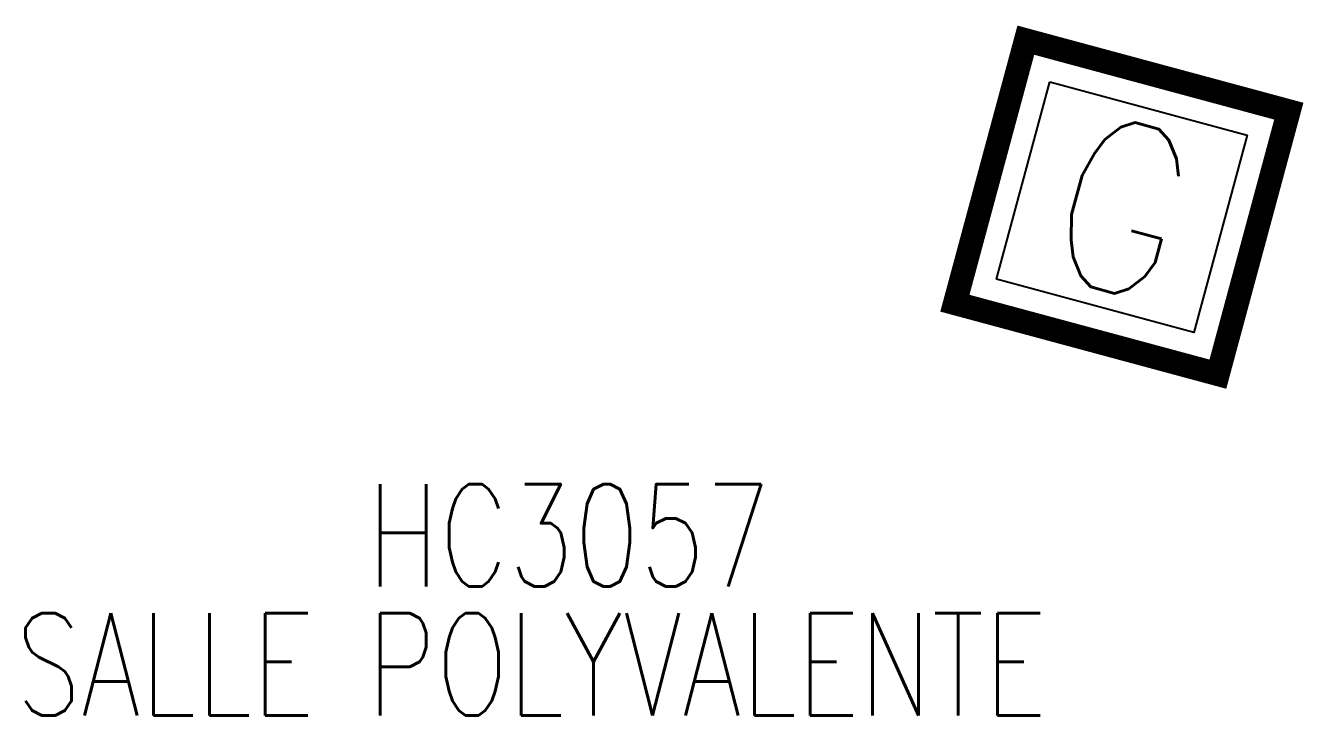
# Model space of a CAD drawing. Header units: millimetres. Extents: x 113005 to 113996, y 125027 to 125988.
# Drawn here: x 113976.95 to 113995.72, y 125635.13 to 125645.26 of the extents above; entities that cross this region are included whole.
import ezdxf
from ezdxf.enums import TextEntityAlignment as Align

# ---------------------------------------------------------------- set-up
doc = ezdxf.new("R2010")
doc.units = ezdxf.units.MM
doc.layers.add('G_210', color=7, linetype='CONTINUOUS')
doc.styles.get("Standard").update_dxf_attribs({"font": 'romans.shx', "width": 0.85})

# ---------------------------------------------------------------- blocks, each defined once
blk = doc.blocks.new('G_210_23')
at = {"layer": 'G_210', "color": 0, "linetype": 'Continuous', "const_width": 0.35, "flags": 128}
blk.add_lwpolyline([(4, 4), (4, 0), (0, 0), (0, 4)], close=True, dxfattribs=at)
at = {"layer": 'G_210', "color": 0, "linetype": 'Continuous'}
blk.add_lwpolyline([(0.5, 3.5), (3.5, 3.5), (3.5, 0.5), (0.5, 0.5)], close=True, dxfattribs=at)
at = {"layer": 'G_210', "insert": (2, 2), "char_height": 2.5, "width": 4, "attachment_point": 5}
blk.add_mtext('G', dxfattribs=at)
at = {"layer": 'G_210', "color": 0, "linetype": 'Continuous', "width": 0.75}
for tag, height, p in [('NUM', 4, (2, 16)), ('NOM', 4, (2, 11)), ('BCL', 3, (2, 7))]:
    blk.add_attdef(tag, text='', height=height, dxfattribs=at).set_placement(p, align=Align.MIDDLE)
at = {"layer": 'G_210', "color": 0, "linetype": 'Continuous', "width": 0.75, "flags": 3}
for tag, p in [('DEF_LEG', (2.139, -3.111)), ('DEF_COUP', (2.139, -5.611)), ('DEF_TYPE', (2.139, -8.111))]:
    blk.add_attdef(tag, text='', height=1.2, dxfattribs=at).set_placement(p, align=Align.MIDDLE)

msp = doc.modelspace()

# ---------------------------------------------------------------- block references
at = {"layer": 'G_210'}
ref = msp.add_blockref('G_210_23', (113990.601, 125641.186), dxfattribs=dict(at, rotation=344.9001308963904))
ref.add_attrib('NUM', 'HC3057', dxfattribs={"color": 0, "linetype": 'Continuous', "height": 1.5, "width": 0.75}).set_placement((113984.935, 125637.777), align=Align.MIDDLE)
ref.add_attrib('NOM', 'SALLE POLYVALENTE', dxfattribs={"color": 0, "linetype": 'Continuous', "height": 1.5, "width": 0.75}).set_placement((113984.379, 125635.883), align=Align.MIDDLE)

doc.saveas('drawing.dxf')
